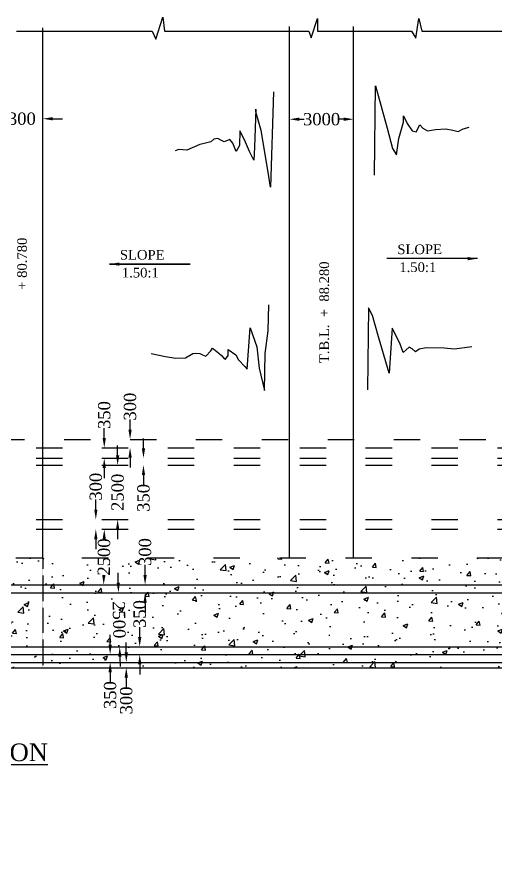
# Model space of a CAD drawing. Header units: millimetres. Extents: x -109570 to 182036, y -246061 to 118174.
# Drawn here: x 100865 to 122662, y 40421 to 79156 of the extents above; entities that cross this region are included whole.
import ezdxf

# ---------------------------------------------------------------- set-up
doc = ezdxf.new("R2010")
doc.units = ezdxf.units.MM
doc.header["$MEASUREMENT"] = 0
doc.header["$PDMODE"] = 33
doc.header["$PDSIZE"] = 500
doc.linetypes.add('ACAD_ISO03W100', pattern=[30, 12, -18])
for name, color, linetype in [('DIM', 5, 'Continuous'), ('DOT LINE', 3, 'ACAD_ISO03W100'), ('DWG. LINE', 1, 'Continuous'), ('HATCH', 2, 'Continuous'), ('TEXT', 7, 'Continuous'), ('TITLE', 7, 'Continuous')]:
    doc.layers.add(name, color=color, linetype=linetype)
doc.styles.get("Standard").update_dxf_attribs({"font": 'TIMES.TTF', "height": 560})
doc.dimstyles.get("Standard").update_dxf_attribs({"dimtxt": 560, "dimasz": 450, "dimexe": 0.18, "dimexo": 0.0625, "dimgap": 0.09, "dimtad": 0, "dimdec": 0, "dimzin": 0, "dimdsep": 46, "dimtxsty": 'Standard', "dimcen": 0.09, "dimse1": 1, "dimse2": 1, "dimclrd": 5, "dimclre": 5, "dimclrt": 4, "dimadec": 0, "dimazin": 0, "dimtfac": 1, "dimtdec": 0, "dimtofl": 0, "dimtmove": 0, "dimatfit": 3, "dimfxl": 1, "dimtolj": 1, "dimtzin": 0, "dimarcsym": 0})

# ---------------------------------------------------------------- blocks, each defined once
blk = doc.blocks.new('*D48')
at = {"layer": 'Defpoints', "color": 0}
for p in [(99708, 74552), (102039, 74532), (102039, 74512)]:
    blk.add_point(p, dxfattribs=at)
at = {"layer": 'DIM', "color": 5, "lineweight": -2}
for p, q in [((99258, 74532), (98808, 74532)), ((102489, 74532), (102939, 74532))]:
    blk.add_line(p, q, dxfattribs=at)
at = {"layer": 'DIM', "color": 5}
for points in [[(99258, 74607), (99258, 74457), (99708, 74532)], [(102489, 74607), (102489, 74457), (102039, 74532)]]:
    blk.add_solid(points, dxfattribs=at)
at = {"layer": 'DIM', "color": 4, "insert": (100874, 74532), "char_height": 560, "attachment_point": 5}
blk.add_mtext('\\A1;2300', dxfattribs=at)
blk = doc.blocks.new('*D49')
at = {"layer": 'Defpoints', "color": 0}
for p in [(105217, 50168), (105103, 49813), (105217, 49813)]:
    blk.add_point(p, dxfattribs=at)
at = {"layer": 'DIM', "color": 5, "lineweight": -2}
for p, q in [((105103, 50618), (105103, 51068)), ((105103, 49363), (105103, 48913))]:
    blk.add_line(p, q, dxfattribs=at)
at = {"layer": 'DIM', "color": 5}
for points in [[(105028, 50618), (105178, 50618), (105103, 50168)], [(105028, 49363), (105178, 49363), (105103, 49813)]]:
    blk.add_solid(points, dxfattribs=at)
at = {"layer": 'DIM', "color": 4, "insert": (105103, 48325), "char_height": 560, "attachment_point": 5, "rotation": 90}
blk.add_mtext('\\A1;350', dxfattribs=at)
blk = doc.blocks.new('*D50')
at = {"layer": 'Defpoints', "color": 0}
for p in [(105837, 49813), (105837, 49570), (105837, 49570)]:
    blk.add_point(p, dxfattribs=at)
at = {"layer": 'DIM', "color": 5, "lineweight": -2}
for p, q in [((105837, 50263), (105837, 50713)), ((105837, 49120), (105837, 48670))]:
    blk.add_line(p, q, dxfattribs=at)
at = {"layer": 'DIM', "color": 5}
for points in [[(105762, 50263), (105912, 50263), (105837, 49813)], [(105762, 49120), (105912, 49120), (105837, 49570)]]:
    blk.add_solid(points, dxfattribs=at)
at = {"layer": 'DIM', "color": 4, "insert": (105837, 48081), "char_height": 560, "attachment_point": 5, "rotation": 90}
blk.add_mtext('\\A1;300', dxfattribs=at)
blk = doc.blocks.new('*D51')
at = {"layer": 'Defpoints', "color": 0}
for p in [(106421, 50522), (106448, 50522), (106448, 50168)]:
    blk.add_point(p, dxfattribs=at)
at = {"layer": 'DIM', "color": 5, "lineweight": -2}
for p, q in [((106448, 50972), (106448, 51422)), ((106448, 49718), (106448, 49268))]:
    blk.add_line(p, q, dxfattribs=at)
at = {"layer": 'DIM', "color": 5}
for points in [[(106373, 50972), (106523, 50972), (106448, 50522)], [(106373, 49718), (106523, 49718), (106448, 50168)]]:
    blk.add_solid(points, dxfattribs=at)
at = {"layer": 'DIM', "color": 4, "insert": (106448, 52011), "char_height": 560, "attachment_point": 5, "rotation": 90}
blk.add_mtext('\\A1;350', dxfattribs=at)
blk = doc.blocks.new('*D52')
at = {"layer": 'Defpoints', "color": 0}
for p in [(105482, 52981), (105484, 52981), (105538, 50522)]:
    blk.add_point(p, dxfattribs=at)
at = {"layer": 'DIM', "color": 5, "lineweight": -2}
for p, q in [((105472, 53431), (105462, 53880)), ((105546, 50073), (105556, 49623))]:
    blk.add_line(p, q, dxfattribs=at)
at = {"layer": 'DIM', "color": 5}
for points in [[(105547, 53432), (105397, 53429), (105482, 52981)], [(105621, 50074), (105471, 50071), (105536, 50522)]]:
    blk.add_solid(points, dxfattribs=at)
at = {"layer": 'DIM', "color": 4, "insert": (105509, 51752), "char_height": 560, "attachment_point": 5, "rotation": 271.2663}
blk.add_mtext('\\A1;2500', dxfattribs=at)
blk = doc.blocks.new('*D53')
at = {"layer": 'Defpoints', "color": 0}
for p in [(106190, 53342), (106693, 53342), (106190, 52981)]:
    blk.add_point(p, dxfattribs=at)
at = {"layer": 'DIM', "color": 5, "lineweight": -2}
for p, q in [((106693, 53792), (106693, 54242)), ((106693, 52531), (106693, 52081))]:
    blk.add_line(p, q, dxfattribs=at)
at = {"layer": 'DIM', "color": 5}
for points in [[(106618, 53792), (106768, 53792), (106693, 53342)], [(106618, 52531), (106768, 52531), (106693, 52981)]]:
    blk.add_solid(points, dxfattribs=at)
at = {"layer": 'DIM', "color": 4, "insert": (106693, 54830), "char_height": 560, "attachment_point": 5, "rotation": 90}
blk.add_mtext('\\A1;300', dxfattribs=at)
blk = doc.blocks.new('*D54')
at = {"layer": 'Defpoints', "color": 0}
for p in [(104837, 55866), (104981, 55864), (104954, 53342)]:
    blk.add_point(p, dxfattribs=at)
at = {"layer": 'DIM', "color": 5, "lineweight": -2}
for p, q in [((104832, 55416), (104832, 55408)), ((104814, 53793), (104814, 53801))]:
    blk.add_line(p, q, dxfattribs=at)
at = {"layer": 'DIM', "color": 5}
for points in [[(104757, 55417), (104907, 55415), (104837, 55866)], [(104739, 53794), (104889, 53792), (104809, 53343)]]:
    blk.add_solid(points, dxfattribs=at)
at = {"layer": 'DIM', "color": 4, "insert": (104823, 54604), "char_height": 560, "attachment_point": 5, "rotation": 89.3829}
blk.add_mtext('\\A1;2500', dxfattribs=at)
blk = doc.blocks.new('*D55')
at = {"layer": 'Defpoints', "color": 0}
for p in [(104451, 56312), (104546, 56312), (104546, 55864)]:
    blk.add_point(p, dxfattribs=at)
at = {"layer": 'DIM', "color": 5, "lineweight": -2}
for p, q in [((104451, 56762), (104451, 57212)), ((104451, 55414), (104451, 54964))]:
    blk.add_line(p, q, dxfattribs=at)
at = {"layer": 'DIM', "color": 5}
for points in [[(104376, 56762), (104526, 56762), (104451, 56312)], [(104376, 55414), (104526, 55414), (104451, 55864)]]:
    blk.add_solid(points, dxfattribs=at)
at = {"layer": 'DIM', "color": 4, "insert": (104451, 57801), "char_height": 560, "attachment_point": 5, "rotation": 90}
blk.add_mtext('\\A1;300', dxfattribs=at)
blk = doc.blocks.new('*D56')
at = {"layer": 'Defpoints', "color": 0}
for p in [(105443, 58780), (105443, 58780), (105538, 56312)]:
    blk.add_point(p, dxfattribs=at)
at = {"layer": 'DIM', "color": 5, "lineweight": -2}
for p, q in [((105443, 59230), (105443, 59680)), ((105443, 55862), (105443, 55412))]:
    blk.add_line(p, q, dxfattribs=at)
at = {"layer": 'DIM', "color": 5}
for points in [[(105368, 59230), (105518, 59230), (105443, 58780)], [(105368, 55862), (105518, 55862), (105443, 56312)]]:
    blk.add_solid(points, dxfattribs=at)
at = {"layer": 'DIM', "color": 4, "insert": (105443, 57546), "char_height": 560, "attachment_point": 5, "rotation": 90}
blk.add_mtext('\\A1;2500', dxfattribs=at)
blk = doc.blocks.new('*D57')
at = {"layer": 'Defpoints', "color": 0}
for p in [(106505, 59096), (106505, 58780), (106620, 58780)]:
    blk.add_point(p, dxfattribs=at)
at = {"layer": 'DIM', "color": 5, "lineweight": -2}
for p, q in [((106620, 59546), (106620, 59996)), ((106620, 58330), (106620, 57880))]:
    blk.add_line(p, q, dxfattribs=at)
at = {"layer": 'DIM', "color": 5}
for points in [[(106545, 59546), (106695, 59546), (106620, 59096)], [(106545, 58330), (106695, 58330), (106620, 58780)]]:
    blk.add_solid(points, dxfattribs=at)
at = {"layer": 'DIM', "color": 4, "insert": (106620, 57292), "char_height": 560, "attachment_point": 5, "rotation": 90}
blk.add_mtext('\\A1;350', dxfattribs=at)
blk = doc.blocks.new('*D58')
at = {"layer": 'Defpoints', "color": 0}
for p in [(104835, 59570), (104931, 59570), (104940, 59096)]:
    blk.add_point(p, dxfattribs=at)
at = {"layer": 'DIM', "color": 5, "lineweight": -2}
for p, q in [((104835, 60020), (104835, 60470)), ((104835, 58646), (104835, 58196))]:
    blk.add_line(p, q, dxfattribs=at)
at = {"layer": 'DIM', "color": 5}
for points in [[(104760, 60020), (104910, 60020), (104835, 59570)], [(104760, 58646), (104910, 58646), (104835, 59096)]]:
    blk.add_solid(points, dxfattribs=at)
at = {"layer": 'DIM', "color": 4, "insert": (104835, 61059), "char_height": 560, "attachment_point": 5, "rotation": 90}
blk.add_mtext('\\A1;350', dxfattribs=at)
blk = doc.blocks.new('*D59')
at = {"layer": 'Defpoints', "color": 0}
for p in [(106009, 59952), (106076, 59952), (106066, 59570)]:
    blk.add_point(p, dxfattribs=at)
at = {"layer": 'DIM', "color": 5, "lineweight": -2}
for p, q in [((106009, 60402), (106009, 60852)), ((106009, 59120), (106009, 58670))]:
    blk.add_line(p, q, dxfattribs=at)
at = {"layer": 'DIM', "color": 5}
for points in [[(105934, 60402), (106084, 60402), (106009, 59952)], [(105934, 59120), (106084, 59120), (106009, 59570)]]:
    blk.add_solid(points, dxfattribs=at)
at = {"layer": 'DIM', "color": 4, "insert": (106009, 61441), "char_height": 560, "attachment_point": 5, "rotation": 90}
blk.add_mtext('\\A1;300', dxfattribs=at)
blk = doc.blocks.new('*D60')
at = {"layer": 'Defpoints', "color": 0}
for p in [(113267, 74681), (116184, 74574), (116184, 74509)]:
    blk.add_point(p, dxfattribs=at)
at = {"layer": 'DIM', "color": 5, "lineweight": -2}
for p, q in [((113717, 74509), (113930, 74509)), ((115734, 74509), (115521, 74509))]:
    blk.add_line(p, q, dxfattribs=at)
at = {"layer": 'DIM', "color": 5}
for points in [[(113717, 74584), (113717, 74434), (113267, 74509)], [(115734, 74584), (115734, 74434), (116184, 74509)]]:
    blk.add_solid(points, dxfattribs=at)
at = {"layer": 'DIM', "color": 4, "insert": (114726, 74509), "char_height": 560, "attachment_point": 5}
blk.add_mtext('\\A1;3000', dxfattribs=at)

msp = doc.modelspace()

# ---------------------------------------------------------------- hatches: boundary and pattern name
at = {"layer": 'HATCH'}
h = msp.add_hatch(dxfattribs=at)
h.set_pattern_fill('AR-CONC', color=256, scale=300, style=0)
h.paths.add_polyline_path([(135737.2, 54566.3), (125191.2, 54566.3), (125191.2, 50522.4), (135222.8, 47140.8), (135222.8, 42960.4), (135737.2, 42960.4)])
h.paths.add_polyline_path([(135222.8, 47140.8), (125935.8, 50271.4), (125920.3, 50214), (134327, 46657.9), (134327, 42960.4), (135222.8, 42960.4)], flags=17)
h.paths.add_polyline_path([(134327, 46657.9), (125920.3, 50214), (125778.3, 49688.3), (133663, 46195), (133663, 42960.4), (134327, 42960.4)], flags=17)
h.paths.add_polyline_path([(133663, 46195), (125778.3, 49688.3), (125169, 47433), (132287.2, 45335.5), (132287.2, 42960.4), (133663, 42960.4)])
h.paths.add_polyline_path([(132287.2, 45335.5), (125183.5, 47428.7), (125167.8, 47428.7), (125091.1, 47144.7), (125137.9, 47144.7), (131942.1, 45083.8), (131942.1, 42960.4), (132287.2, 42960.4)])
h.paths.add_polyline_path([(132287.2, 42960.4), (131942.1, 42960.4), (131942.1, 40420.7), (135737.2, 40420.7), (135737.2, 42960.4), (135222.8, 42960.4), (135222.8, 40702.3), (132287.2, 40702.3)])
h.paths.add_polyline_path([(133663, 42960.4), (132287.2, 42960.4), (132287.2, 40702.3), (133663, 40702.3)], flags=17)
h.paths.add_polyline_path([(134327, 42960.4), (133663, 42960.4), (133663, 40702.3), (134327, 40702.3)], flags=17)
h.paths.add_polyline_path([(135222.8, 42960.4), (134327, 42960.4), (134327, 40702.3), (135222.8, 40702.3)], flags=17)
h.paths.add_polyline_path([(124101.3, 49813.5), (102038.7, 49813.5), (102038.7, 49570.2), (123784.7, 49570.2), (123784.7, 47144.7), (125091.1, 47144.7), (125167.8, 47428.7), (124101.3, 47428.7)])
h.paths.add_polyline_path([(125191.2, 50167.9), (102038.7, 50167.9), (102038.7, 49813.5), (125191.2, 49813.5)])
h.paths.add_polyline_path([(125191.2, 50522.4), (102038.7, 50522.4), (102038.7, 50167.9), (125191.2, 50167.9)])
h.paths.add_polyline_path([(125191.2, 52980.7), (102038.7, 52980.7), (102038.7, 50522.4), (125191.2, 50522.4)])
h.paths.add_polyline_path([(125191.2, 53341.6), (102038.7, 53341.6), (102038.7, 52980.7), (125191.2, 52980.7)])
h.paths.add_polyline_path([(124484.4, 54566.3), (102038.7, 54566.3), (102038.7, 53341.6), (124484.4, 53341.6)])
h.paths.add_polyline_path([(125043, 51678.5), (125732.2, 51678.5), (125732.2, 52338.5), (125043, 52338.5)], flags=9)
h.paths.add_polyline_path([(106023.5, 51282.5), (106023.5, 52739.9), (106873.2, 52739.9), (106873.2, 51282.5)], flags=24)
h.paths.add_polyline_path([(105912.9, 52703.9), (105954.6, 50817.9), (105105.2, 50799.1), (105063.5, 52685.2)], flags=24)
h.paths.add_polyline_path([(106267.9, 54101.7), (106267.9, 55559.1), (107117.6, 55559.1), (107117.6, 54101.7)], flags=9)
h.paths.add_polyline_path([(104388.1, 53665.9), (104408.4, 55552.3), (105258, 55543.1), (105237.7, 53656.7)], flags=9)
h = msp.add_hatch(dxfattribs=at)
h.set_pattern_fill('AR-CONC', color=256, scale=300, style=0)
h.paths.add_polyline_path([(85764.6, 54566.3), (59730.1, 54566.3), (59730.1, 53341.6), (85764.6, 53341.6)])
h.paths.add_polyline_path([(94065.9, 54566.3), (85764.6, 54566.3), (85764.6, 53341.6), (94065.9, 53341.6)])
h.paths.add_polyline_path([(94065.9, 54566.3), (94065.9, 53341.6), (102038.7, 53341.6), (102038.7, 54566.3)])
h = msp.add_hatch(dxfattribs=at)
h.set_pattern_fill('AR-CONC', color=256, scale=300, style=0)
h.paths.add_polyline_path([(102038.7, 49813.5), (94065.9, 49813.5), (94065.9, 49570.2), (102038.7, 49570.2)])
h.paths.add_polyline_path([(102038.7, 50167.9), (94065.9, 50167.9), (94065.9, 49813.5), (102038.7, 49813.5)])
h.paths.add_polyline_path([(102038.7, 52980.7), (94065.9, 52980.7), (94065.9, 50522.4), (102038.7, 50522.4)])
h.paths.add_polyline_path([(102038.7, 53341.6), (94065.9, 53341.6), (94065.9, 52980.7), (102038.7, 52980.7)])
h.paths.add_polyline_path([(94065.9, 49813.5), (60718.5, 49813.5), (60718.5, 47609.8), (59713.6, 47609.8), (59688, 47603.4), (59765.1, 47237.4), (61076.1, 47237.4), (61076.1, 49570.2), (94065.9, 49570.2)])
h.paths.add_polyline_path([(94065.9, 50167.9), (59730.1, 50167.9), (59730.1, 49813.5), (94065.9, 49813.5)])
h.paths.add_polyline_path([(94065.9, 50522.4), (59730.1, 50522.4), (59730.1, 50167.9), (94065.9, 50167.9)])
h.paths.add_polyline_path([(94065.9, 52980.7), (85764.6, 52980.7), (85764.6, 50522.4), (94065.9, 50522.4)])
h.paths.add_polyline_path([(94065.9, 53341.6), (85764.6, 53341.6), (85764.6, 52980.7), (94065.9, 52980.7)])
h.paths.add_polyline_path([(85764.6, 52980.7), (59730.1, 52980.7), (59730.1, 50522.4), (85764.6, 50522.4)])
h.paths.add_polyline_path([(85764.6, 53341.6), (59730.1, 53341.6), (59730.1, 52980.7), (85764.6, 52980.7)])

# ---------------------------------------------------------------- linework, layer by layer
at = {"layer": 'DOT LINE', "ltscale": 100}
for points in [[(61006.7, 59952.3), (124173.6, 59952.3)], [(59730.1, 59570.4), (125191.2, 59570.4)], [(59730.1, 59096.4), (125191.2, 59096.4)], [(59730.1, 58780.3), (125191.2, 58780.3)], [(59730.1, 56312), (125191.2, 56312)], [(59730.1, 55864.2), (125191.2, 55864.2)], [(22810.9, 54566.3), (151674, 54566.3)]]:
    msp.add_lwpolyline(points, dxfattribs=at)
at = {"layer": 'DOT LINE'}
msp.add_lwpolyline([(102038.7, 54566.3), (102038.7, 49570.2)], dxfattribs=at)
at = {"layer": 'DWG. LINE'}
for points in [[(100845.1, 78512.3), (107009.2, 78512.3), (107175.5, 78145.6), (107508, 79155.9), (107570.4, 78512.3), (114149.9, 78512.3), (114253.9, 78214.8), (114537.9, 79093.6), (114537.9, 78512.3), (118822.1, 78512.3), (119009.2, 78193.7), (119147.7, 79093.2), (119286.3, 78512.3), (124270, 78512.3), (124387.8, 78228.1), (124602.5, 79010), (124658, 78512.3), (126466, 78512.3)], [(102038.7, 54566.3), (102038.7, 78664.5)], [(113267.3, 54566.3), (113267.3, 78726.8)], [(116183.8, 54566.3), (116183.8, 78718.5)], [(108744.9, 67922.1), (105073.1, 67922.1)], [(59730.1, 53341.6), (125191.2, 53341.6)], [(59730.1, 52980.7), (125191.2, 52980.7)], [(59730.1, 50522.4), (125191.2, 50522.4)], [(59730.1, 50167.9), (125191.2, 50167.9)], [(59730.1, 49813.5), (125191.2, 49813.5)], [(61076.1, 49570.2), (123784.7, 49570.2)]]:
    msp.add_lwpolyline(points, dxfattribs=at)
at = {"layer": 'HATCH'}
for points in [[(117126, 71967.2), (117181.9, 76023.4), (117712.6, 74098.5), (117954.6, 73177.8), (118131.5, 72889.6), (118243.2, 73633.5), (118457.4, 74377.5), (118457.4, 74665.7), (118615.6, 74312.4), (118848.4, 73977.6), (119034.6, 73940.4), (119034.6, 73940.4), (119202.2, 74247.3), (119332.5, 74098.5), (119546.6, 73977.6), (119909.7, 74042.7), (120375.2, 74070.6), (120691.8, 74014.8), (120943.1, 73959), (121166.6, 74070.6), (121445.9, 74154.3)], [(112529.7, 75750.2), (112400.8, 71425.8), (112280.4, 72198.9), (111970.8, 74002.7), (111738.6, 74844.5), (111738.6, 74973.3), (111669.8, 73238.2), (111644, 72654.1), (111437.6, 73040.7), (111214, 73573.2), (111007.6, 73985.5), (110990.4, 73315.5), (110844.2, 73049.3), (110680.9, 73418.6), (110543.3, 73590.4), (110285.3, 73478.7), (110139.1, 73556), (110001.5, 73633.4), (109820.9, 73599), (109691.9, 73478.7), (109382.3, 73410), (109184.5, 73367.1), (108591.2, 73109.4), (108221.4, 73135.2), (108066.6, 73066.4)], [(106966, 63850.6), (107617.7, 63716.8), (108092.8, 63643.8), (108525.2, 63662.1), (108872.4, 63850.6), (108988.1, 63868.9), (109183, 63856.7), (109310.9, 63802), (109463.1, 63741.1), (109688.5, 63972.3), (109767.7, 64106.2), (109962.6, 63941.9), (110175.7, 63759.4), (110279.3, 63649.9), (110346.3, 63595.1), (110474.2, 63765.5), (110474.2, 63948), (110468.1, 64033.2), (110468.1, 64033.2), (110815.2, 63802), (110949.2, 63564.7), (111235.5, 63260.5), (111339, 63145), (111481.4, 65026.2), (111779.8, 64162.3), (111889.5, 63188.9), (112133.3, 62177.6), (112153.7, 63854.1), (112288.1, 64890.7), (112318.8, 66065.4)], [(121556.9, 64162.3), (120781, 64050.2), (120304.2, 64106.3), (119490.9, 64115.6), (119163.7, 64059.6), (118995.4, 63928.9), (118845.9, 64068.9), (118705.6, 64153), (118434.5, 63910.2), (118285, 64330.4), (117939.1, 65012), (117808.2, 62957.7), (117312.7, 64619.8), (117041.6, 65581.6), (116864, 65927.1), (116807.9, 62201.4)]]:
    msp.add_lwpolyline(points, dxfattribs=at)

# ---------------------------------------------------------------- texts
at = {"layer": 'TEXT'}
for s, p in [('+ 80.780', (101313, 66756.3)), ('T.B.L.  +  88.280', (115064.7, 63421.3))]:
    msp.add_text(s, height=440, rotation=90, dxfattribs=at).set_placement(p)
for s, p in [('SLOPE', (105546.4, 68125.9)), ('SLOPE', (118173.7, 68374.6)), ('1.50:1', (118264.1, 67562.5)), ('1.50:1', (105636.7, 67313.8))]:
    msp.add_text(s, height=440, dxfattribs=at).set_placement(p)
at = {"layer": 'TITLE'}
msp.add_text('%%UHALF PLAN AT TOP AND HALF PLAN AT FOUNDATION', height=800, dxfattribs=at).set_placement((71191.4, 45325.3))

# ---------------------------------------------------------------- dimensions: what is measured, and where the dimension line sits
at = {"layer": 'DIM'}
for base, p1, p2, text, picture, middle in [((102038.7, 74531.8), (99708.4, 74551.8), (102038.7, 74511.8), '2300', '*D48', (100873.5, 74531.8)), ((116183.8, 74509), (113267.3, 74681.2), (116183.8, 74573.6), '3000', '*D60', (114725.5, 74509))]:
    dim = msp.add_linear_dim(base=base, p1=p1, p2=p2, text=text, dimstyle='Standard', dxfattribs=at)
    dim.commit()
    dim.dimension.update_dxf_attribs({"geometry": picture, "text_midpoint": middle})
for base, p1, p2, text, picture, middle in [((106009, 59952.3), (106066.3, 59570.4), (106075.8, 59952.3), '300', '*D59', (106009, 61441.1)), ((104835.3, 59570.4), (104940.3, 59096.4), (104930.7, 59570.4), '350', '*D58', (104835.3, 61059.2)), ((105442.8, 58780.3), (105537.9, 56312), (105442.8, 58780.3), '2500', '*D56', (105442.8, 57546.1)), ((106619.7, 58780.3), (106505.2, 59096.4), (106505.2, 58780.3), '350', '*D57', (106619.7, 57291.6)), ((106692.8, 53341.6), (106190.1, 52980.7), (106190.1, 53341.6), '300', '*D53', (106692.8, 54830.4)), ((106448.3, 50522.4), (106448.3, 50167.9), (106421.2, 50522.4), '350', '*D51', (106448.3, 52011.2)), ((105103.1, 49813.5), (105217.5, 50167.9), (105217.5, 49813.5), '350', '*D49', (105103.1, 48324.7)), ((105837, 49570.2), (105837, 49813.5), (105837, 49570.2), '300', '*D50', (105837, 48081.4))]:
    dim = msp.add_linear_dim(base=base, p1=p1, p2=p2, angle=90, text=text, dimstyle='Standard', dxfattribs=at)
    dim.commit()
    dim.dimension.update_dxf_attribs({"geometry": picture, "text_midpoint": middle})
for p1, p2, distance, text, picture, middle in [((104546.2, 55864.2), (104546.2, 56312), 95.1, '300', '*D55', (104451.1, 57800.7)), ((104954, 53341.6), (104981.1, 55864.2), 144.5, '2500', '*D54', (104823.1, 54604.5)), ((105538.2, 50522.4), (105483.8, 52980.7), 2, '2500', '*D52', (105509, 51751.5))]:
    dim = msp.add_aligned_dim(p1=p1, p2=p2, distance=distance, text=text, dimstyle='Standard', dxfattribs=at)
    dim.commit()
    dim.dimension.update_dxf_attribs({"geometry": picture, "text_midpoint": middle})

# ---------------------------------------------------------------- leaders
for points in [[(121822.3, 68170.8), (117700.5, 68170.8)], [(105073.1, 67922.1), (108744.9, 67922.1)]]:
    msp.add_leader(points, dimstyle='Standard', override={"dimgap": 0.09, "dimtad": 0}, dxfattribs=at)

doc.saveas('drawing.dxf')
